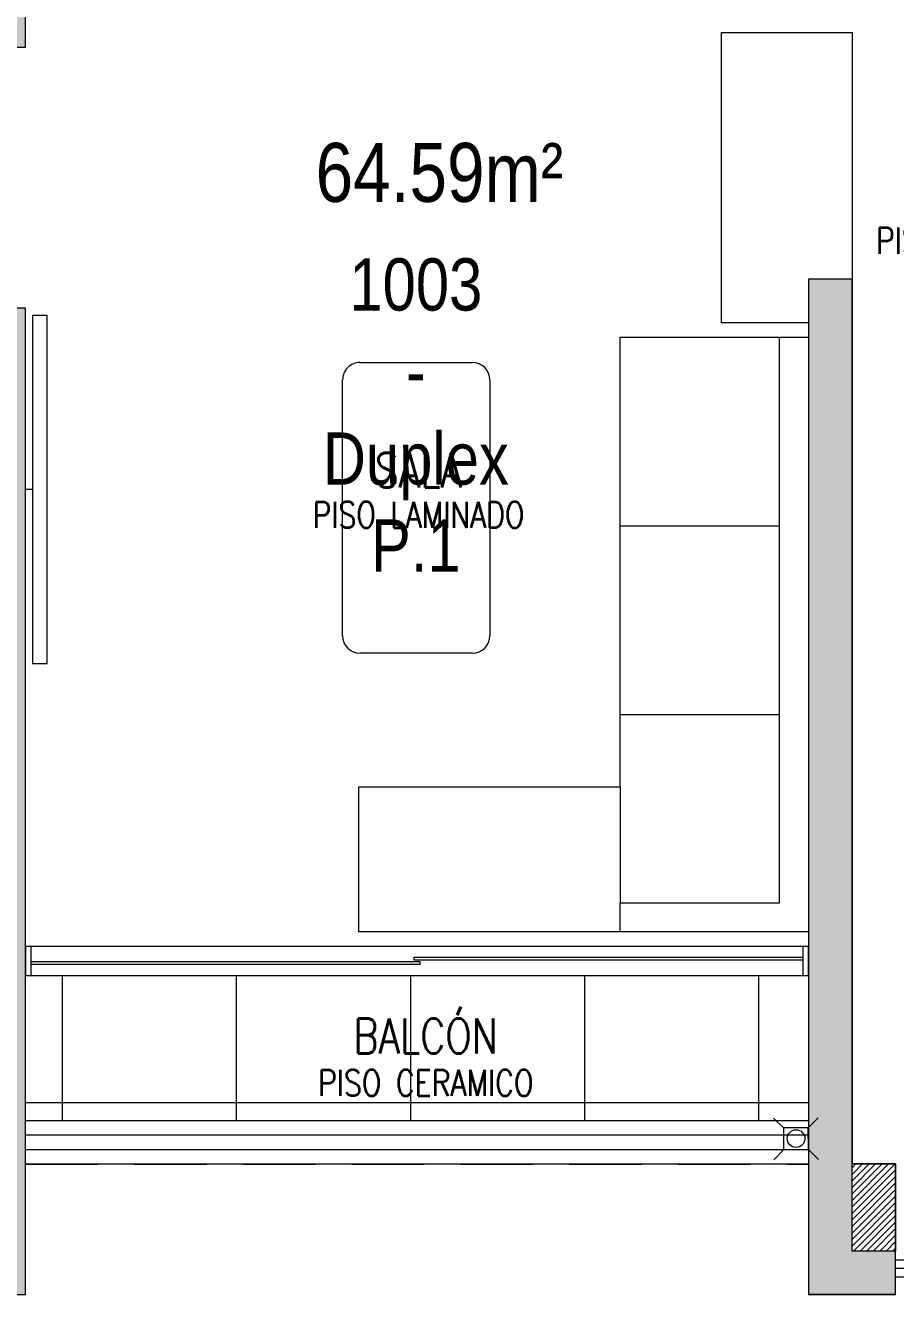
# Model space of a CAD drawing. Header units: millimetres. Extents: x 3738 to 3833, y 1327 to 1657.
# Drawn here: x 3774.472 to 3777.472, y 1431.738 to 1436.113 of the extents above; entities that cross this region are included whole.
import ezdxf
from ezdxf import colors
from ezdxf.entities.mleader import LeaderData, LeaderLine
from ezdxf.enums import TextEntityAlignment as Align
from ezdxf.math import Vec2, Vec3

# ---------------------------------------------------------------- set-up
doc = ezdxf.new("R2010")
doc.units = ezdxf.units.MM
doc.linetypes.add('X-REF_DP_Arquitectura$0$HIDDEN', pattern=[0.375, 0.25, -0.125])
doc.layers.get('0').update_dxf_attribs({"color": 251, "lineweight": 9})
for name, color, linetype, lineweight in [('A-BARANDAS', 251, 'Continuous', 13), ('A-HATCH', 251, 'Continuous', 13), ('A-MOBILIARIO', 251, 'Continuous', 13), ('A-MURO BAJO', 251, 'Continuous', 13), ('A-MUROS', 251, 'Continuous', 13), ('A-NUMERACIONDEP', 251, 'Continuous', 13), ('A-TEXTO-ACABADO PISO', 251, 'Continuous', 13), ('A-TEXTO-AMBIENTE', 251, 'Continuous', 13), ('A-ÁREA TEXTO', 251, 'Continuous', 13), ('A_20_Estructuras', 251, 'Continuous', 13), ('A_30_DispositivosSanit', 251, 'Continuous', 13), ('A_50_TextoAmbiente', 251, 'Continuous', 13), ('A_50_Vigas', 251, 'X-REF_DP_Arquitectura$0$HIDDEN', 13), ('A_60_HatchEstructuras', 251, 'Continuous', 13), ('DLP_MOBILIARIO FIJO', 251, 'Continuous', 13)]:
    doc.layers.add(name, color=color, linetype=linetype, lineweight=lineweight)
doc.styles.add('R80', font='ARIALN.TTF', dxfattribs={"height": 2.03})
doc.styles.add('R80-100', font='ARIALN.TTF', dxfattribs={"height": 0.2032})
doc.styles.add('ROMANS', font='romans.shx', dxfattribs={"width": 0.8})

# ---------------------------------------------------------------- blocks, each defined once
blk = doc.blocks.new('EF-TP')
at = {"layer": 'A_60_HatchEstructuras'}
h = blk.add_hatch(color=256, dxfattribs=at)
h.dxf.hatch_style = 1
h.paths.add_polyline_path([(-1.2, -7), (1.6, -7), (1.6, -7.6), (1.75, -7.6), (1.75, -7), (4.5, -7), (4.5, -9.55), (4.65, -9.55), (4.65, -7), (7.5001, -7), (7.5001, -6.85), (4.65, -6.85), (4.65, -4.3), (4.5, -4.3), (4.5, -6.85), (1.75, -6.85), (1.75, -6.25), (1.6, -6.25), (1.6, -6.85), (-1.2, -6.85), (-1.2, -2.9), (-1.15, -2.9), (-1.15, -2.8), (-1.35, -2.8), (-1.35, -11.05), (-1.15, -11.05), (-1.15, -10.95), (-1.2, -10.95)])
h.paths.add_polyline_path([(1.75, -8.35), (1.6, -8.35), (1.6, -9.55), (3.75, -9.55), (3.75, -9.4), (3.3, -9.4), (3.3, -7.8), (3.1, -7.8), (3.1, -9.4), (1.75, -9.4)], flags=17)
h.paths.add_polyline_path([(3.3, -4.45), (3.75, -4.45), (3.75, -4.3), (1.6, -4.3), (1.6, -5.5), (1.7468, -5.5), (1.75, -5.5), (1.75, -4.45), (3.1, -4.45), (3.1, -6.05), (3.3, -6.05)], flags=17)
h = blk.add_hatch(color=256, dxfattribs=at)
h.dxf.hatch_style = 1
h.paths.add_polyline_path([(9.15, -7.725), (10.65, -7.725), (10.65, -8.475), (10.8, -8.475), (10.8, -7.525), (9, -7.525), (9, -8.4), (7.5, -8.4), (7.5, -7.9), (7.35, -7.9), (7.35, -8.6), (9, -8.6), (9, -13.79), (9.15, -13.79)])
h.paths.add_polyline_path([(7.5, -10.35), (7.35, -10.35), (7.35, -13.85), (7.65, -13.85), (7.65, -13.7), (7.5, -13.7)])
h.paths.add_polyline_path([(10.8, -10.625), (10.65, -10.625), (10.65, -13.7), (10.5, -13.7), (10.5, -13.85), (10.8, -13.85)])
h = blk.add_hatch(color=256, dxfattribs=at)
h.dxf.hatch_style = 1
h.paths.add_polyline_path([(1.75, -10.45), (0, -10.45), (0, -13.85), (1.35, -13.85), (1.35, -13.7), (0.15, -13.7), (0.15, -10.6), (1.75, -10.6)])
h.paths.add_polyline_path([(2.7, -10.45), (2.55, -10.45), (2.55, -13.85), (2.7, -13.85)])
h.paths.add_polyline_path([(4.65, -10.45), (3.5, -10.45), (3.5, -10.6), (4.5, -10.6), (4.5, -13.7), (3.9, -13.7), (3.9, -13.85), (4.65, -13.85)])
at = {"layer": 'A_20_Estructuras'}
blk.add_lwpolyline([(-1.35, -2.8), (-1.35, -11.05), (-1.15, -11.05), (-1.15, -10.95), (-1.2, -10.95), (-1.2, -7), (1.6, -7), (1.6, -7.6), (1.75, -7.6), (1.75, -7), (4.5, -7), (4.5, -9.55), (4.65, -9.55), (4.65, -7), (7.5001, -7), (7.5001, -6.85)], dxfattribs=at)
for points in [[(7.5, -10.35), (7.35, -10.35), (7.35, -13.85), (7.65, -13.85), (7.65, -13.7), (7.5, -13.7)], [(4.65, -10.45), (3.5, -10.45), (3.5, -10.6), (4.5, -10.6), (4.5, -13.7), (3.9, -13.7), (3.9, -13.85), (4.65, -13.85)]]:
    blk.add_lwpolyline(points, close=True, dxfattribs=at)
at = {"layer": 'A_50_Vigas'}
for p, q in [((4.65, -13.4), (7.35, -13.4)), ((9, -13.79), (7.65, -13.79))]:
    blk.add_line(p, q, dxfattribs=at)
blk = doc.blocks.new('_Dot')
at = {"color": 0, "linetype": 'ByBlock', "lineweight": -2}
blk.add_line((-0.5, 0), (-1, 0), dxfattribs=at)
at = {"color": 0, "linetype": 'ByBlock', "const_width": 0.5}
blk.add_lwpolyline([(-0.25, 0, 1), (0.25, 0, 1)], format="xyb", close=True, dxfattribs=at)
blk = doc.blocks.new('TEXTO AMBIENTES PT')
at = {"layer": 'A-TEXTO-ACABADO PISO', "char_height": 0.09, "attachment_point": 2, "rotation": 0, "style": 'ROMANS'}
for s, width, insert in [('PISO CERAMICO', 1.20225, (7.9538, -10.1722)), ('PISO LAMINADO', 1.034523, (6.0052, -11.1169, 0))]:
    blk.add_mtext_dynamic_manual_height_columns(s, width=width, gutter_width=12.5, heights=[0], dxfattribs=dict(at, insert=insert))
at = {"layer": 'A-TEXTO-ACABADO PISO', "insert": (6.0303, -13.0754), "char_height": 0.09, "attachment_point": 2, "style": 'ROMANS'}
blk.add_mtext_dynamic_manual_height_columns('PISO CERAMICO', width=1.20225, gutter_width=12.5, heights=[0], dxfattribs=at)
at = {"layer": 'A-TEXTO-AMBIENTE', "style": 'ROMANS', "width": 0.8}
for s, p in [('SALA', (6.0051, -11.068, 0)), ('BALCÓN', (6.03, -13.0186, 0))]:
    blk.add_text(s, height=0.12, dxfattribs=at).set_placement(p, align=Align.CENTER)
blk = doc.blocks.new('MESA CENTRO')
for p, q in [((-0.1937, 0), (0.1937, 0)), ((-0.2537, -0.9421), (-0.2537, -0.06)), ((0.2537, -0.06), (0.2537, -0.9421)), ((0.1937, -1.0021), (-0.1937, -1.0021))]:
    blk.add_line(p, q)
for centre, start, end in [((-0.1937, -0.06), 90, 180), ((0.1937, -0.06), 0, 90), ((-0.1937, -0.9421), 180, 270), ((0.1937, -0.9421), 270, 0)]:
    blk.add_arc(centre, 0.06, start, end)
blk = doc.blocks.new('SOFA SEC')
for p, q in [((0, 0.65), (0.1, 0.65)), ((0.1, 0.65), (0.1, 0.1)), ((0.5, 0.65), (0.1, 0.65)), ((0.75, 0.65), (0.75, 0.1)), ((1.4, 0.65), (1.4, 0.1)), ((0.1, 0.1), (2.05, 0.1))]:
    blk.add_line(p, q)
blk.add_lwpolyline([(0.5, 1.55), (0.5, 0.65), (2.05, 0.65), (2.05, 0), (0, 0), (0, 1.55)], close=True)
blk = doc.blocks.new('A$C67C01FD6')
blk.add_line((0.025, 0), (0, 0))
blk.add_lwpolyline([(0.025, 0.6), (0.075, 0.6), (0.075, -0.6), (0.025, -0.6), (0.025, 0.6)])
blk = doc.blocks.new('DPTO 65')
at = {"layer": 'A-HATCH'}
h = blk.add_hatch(dxfattribs=at)
h.set_pattern_fill('ANSI31', color=256, scale=0.005)
h.set_pattern_definition([(45, (-50.050001, -4.05), (-0.01122532, 0.01122532), [])])
h.paths.add_polyline_path([(-8.85, 6.55), (-9, 6.55), (-9, 6.85), (-8.85, 6.85)])
h = blk.add_hatch(dxfattribs=at)
h.set_pattern_fill('_USER', color=256, scale=0.6, double=1, pattern_type=0)
h.set_pattern_definition([(0, (-6, 6.4), (0, 0.6), []), (90, (-6, 6.4), (-0.6, 4e-17), [])])
h.paths.add_polyline_path([(-8.7, 6.4), (-6, 6.4), (-6, 5.9), (-8.7, 5.9)])
at = {"elevation": 0}
blk.add_lwpolyline([(-9, 6.88), (-10.35, 6.88), (-10.35, 6.91), (-9, 6.91)], close=True, dxfattribs=at)
at = {"layer": 'A-BARANDAS', "elevation": 0}
for points in [[(-6, 6.5), (-8.7, 6.5)], [(-6, 6.45), (-8.7, 6.45)]]:
    blk.add_lwpolyline(points, dxfattribs=at)
at = {"layer": 'A-HATCH'}
blk.add_lwpolyline([(-8.85, 6.55), (-9, 6.55), (-9, 6.85), (-8.85, 6.85)], close=True, dxfattribs=at)
at = {"layer": 'A-MURO BAJO', "color": 7}
for p, q in [((-6.02, 5.9, 0), (-8.68, 5.9, 0)), ((-8.68, 5.8, 0), (-6.02, 5.8, 0))]:
    blk.add_line(p, q, dxfattribs=at)
at = {"layer": 'A-MURO BAJO'}
for p, q in [((-8.7, 3.65), (-8.4, 3.65)), ((-8.4, 3.65), (-8.4, 2.65)), ((-8.85, 2.65), (-8.85, 3.5)), ((-8.4, 2.65), (-8.85, 2.65))]:
    blk.add_line(p, q, dxfattribs=at)
at = {"layer": 'A-MURO BAJO', "color": 4, "elevation": 0}
for points in [[(-6, 6.55), (-8.7, 6.55)], [(-6, 6.4), (-8.7, 6.4)]]:
    blk.add_lwpolyline(points, dxfattribs=at)
at = {"layer": 'A-MUROS'}
for p, q in [((-9, 7), (-8.7, 7)), ((-9, 7), (-9, 6.55)), ((-8.7, 3.5), (-8.7, 7)), ((-9, 6.55), (-8.85, 6.55)), ((-8.85, 3.5), (-8.85, 6.55)), ((-8.85, 3.5), (-8.7, 3.5))]:
    blk.add_line(p, q, dxfattribs=at)
at = {"layer": 'DLP_MOBILIARIO FIJO', "color": 6, "elevation": 0}
for points in [[(-8.7, 5.8), (-8.68, 5.8), (-8.68, 5.9), (-8.7, 5.9)], [(-6.02, 5.8), (-6, 5.8), (-6, 5.9), (-6.02, 5.9)]]:
    blk.add_lwpolyline(points, close=True, dxfattribs=at)
at = {"layer": 'DLP_MOBILIARIO FIJO', "elevation": 0}
for points in [[(-7.34, 5.8375), (-8.68, 5.8375), (-8.68, 5.8475), (-7.34, 5.8475)], [(-7.36, 5.8625), (-6.02, 5.8625), (-6.02, 5.8525), (-7.36, 5.8525)]]:
    blk.add_lwpolyline(points, close=True, dxfattribs=at)
at = {"layer": 'A-MOBILIARIO'}
for name, p, rotation in [('SOFA SEC', (-8.7, 5.75, 0), 269.9995671478981), ('MESA CENTRO', (-7.3473, 4.7891, 0), 359.999977420888)]:
    blk.add_blockref(name, p, dxfattribs=dict(at, rotation=rotation))
at = {"layer": 'A-MOBILIARIO', "xscale": -1}
blk.add_blockref('A$C67C01FD6', (-6, 4.225, 0), dxfattribs=at)
blk = doc.blocks.new('TC_PT')
at = {"rotation": 180}
blk.add_blockref('DPTO 65', (0, 4.2), dxfattribs=at)
blk = doc.blocks.new('0-sumidero')
for p, q in [((-0.0421, 0.0382), (-0.0763, 0.0724)), ((0.0435, 0.0382), (0.0777, 0.0724)), ((0.0435, 0.0382), (-0.0421, 0.0382)), ((-0.0421, 0.0382), (-0.0421, -0.0369)), ((0.0435, -0.0369), (0.0435, 0.0382)), ((-0.0421, -0.0369), (-0.0763, -0.0711)), ((-0.0421, -0.0369), (0.0435, -0.0369)), ((0.0435, -0.0369), (0.0777, -0.0711))]:
    blk.add_line(p, q)
blk.add_circle((0, 0), 0.0303)
blk = doc.blocks.new('sum')
at = {"layer": 'A_30_DispositivosSanit', "rotation": 45.00000007321594}
blk.add_blockref('0-sumidero', (0, 0), dxfattribs=at)
blk = doc.blocks.new('IS-pluviales_26.03.2025')
at = {"layer": 'A_30_DispositivosSanit', "rotation": 135.4214501941968}
blk.add_blockref('sum', (-40.0421, -63.2628, 0), dxfattribs=at)
blk = doc.blocks.new('areas-TE')
at = {"layer": 'A-ÁREA TEXTO', "color": 1, "insert": (7.945, -60.0863, 0), "char_height": 0.2032, "width": 2.294455, "attachment_point": 9, "style": 'R80-100'}
blk.add_mtext('\\pxql;64.59m²', dxfattribs=at)
at = {"layer": 'A-NUMERACIONDEP'}
ml = blk.add_multileader_mtext('Standard', dxfattribs=at)
ml.set_content('1003 - Duplex P.1', color=256, style='R80')
ml.set_leader_properties(color=256)
ml.set_arrow_properties(name='DOT')
ml.build(insert=Vec2(0, 0))
ml.multileader.update_dxf_attribs({"leader_type": 0, "has_text_frame": 1, "text_left_attachment_type": 2, "text_right_attachment_type": 2, "dogleg_length": 0.36, "arrow_head_size": 0.06, "scale": 0.06})
ctx = ml.context
ctx.base_point, ctx.scale, ctx.char_height, ctx.arrow_head_size, ctx.landing_gap_size, ctx.plane_origin = Vec3(5.1408, -60.3932), 0.06, 0.18, 0.06, 0.06, Vec3(4.4881, -60.3976)
ctx.left_attachment, ctx.right_attachment, ctx.text_align_type = 2, 2, 1
notes = []
notes.append((ctx, [(0, (1, 1, 0), (6.9429, -60.3932), (-1, 0), 0.0917, [(0, [(6.6294, -60.0443)], 0, [])])]))
ctx.mtext.insert, ctx.mtext.width, ctx.mtext.alignment, ctx.mtext.flow_direction = Vec3(5.996, -60.2779), 2.023893, 2, 5
for ctx, leaders in notes:
    for number, flags, end, landing, length, lines in leaders:
        leader = LeaderData()
        leader.index, (leader.has_last_leader_line, leader.has_dogleg_vector, leader.attachment_direction) = number, flags
        leader.last_leader_point, leader.dogleg_vector, leader.dogleg_length = Vec3(end), Vec3(landing), length
        for number, points, colour, breaks in lines:
            line = LeaderLine()
            line.index, line.vertices, line.color, line.breaks = number, Vec3.list(points), colors.encode_raw_color(colour), breaks
            leader.lines.append(line)
        ctx.leaders.append(leader)

msp = doc.modelspace()

# ---------------------------------------------------------------- block references
for name, p in [('areas-TE', (3769.8221, 1495.5879)), ('EF-TP', (3769.8221, 1445.5876))]:
    msp.add_blockref(name, p)
at = {"layer": 'A_50_TextoAmbiente'}
msp.add_blockref('TEXTO AMBIENTES PT', (3769.8221, 1445.5879), dxfattribs=at)

# ---------------------------------------------------------------- next in the draw order: block references
msp.add_blockref('TC_PT', (3768.4721, 1434.5379))

# ---------------------------------------------------------------- next in the draw order: block references
at = {"layer": 'A_30_DispositivosSanit'}
msp.add_blockref('IS-pluviales_26.03.2025', (3817.1711, 1495.5383, 0), dxfattribs=at)

doc.saveas('drawing.dxf')
